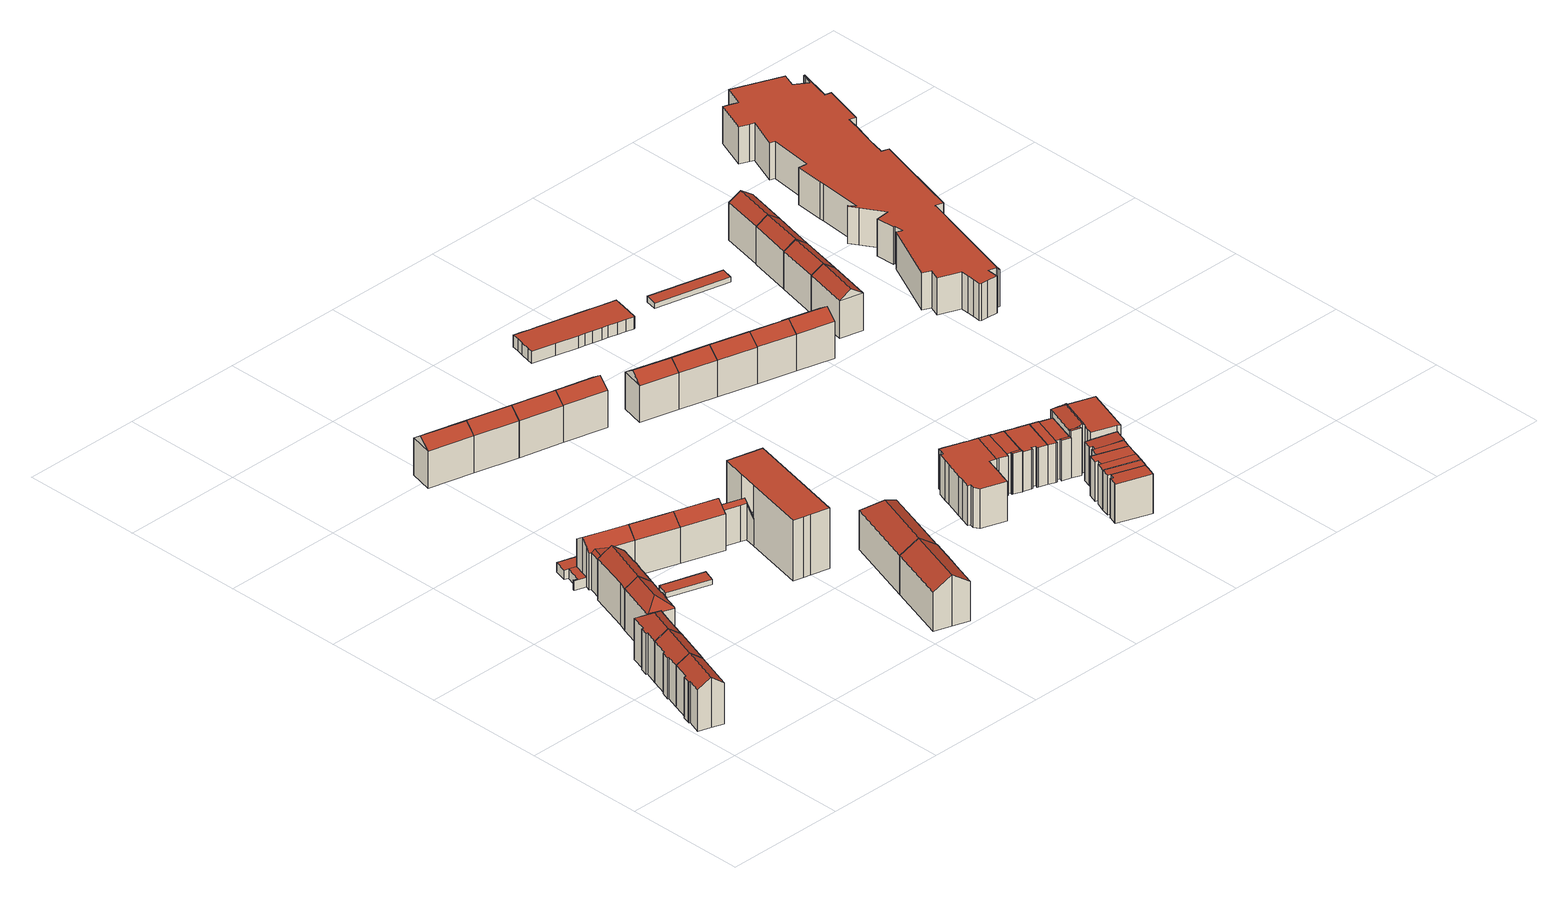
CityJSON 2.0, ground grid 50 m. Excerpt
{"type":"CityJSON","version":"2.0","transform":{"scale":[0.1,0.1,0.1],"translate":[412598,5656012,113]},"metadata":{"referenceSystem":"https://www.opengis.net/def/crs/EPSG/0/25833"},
"CityObjects":{
"building1":{"type":"Building","attributes":{"Dachtyp_tdc":"tdcGableRoof","Gemeindeschluessel":14612000,"Dachneigung":36.46,"QualitaetDacherkennung":78,"Geometrietyp2DReferenz":"3000","measuredHeight":21.35,"function":"31001_9998","roofType":"3100"},"geometry":[{"type":"Solid","lod":"2","boundaries":[[[[0,1,2,3,4,5,6,7,8,9,10]],[[11,12,1,0]],[[12,13,2,1]],[[13,14,3,2]],[[14,15,4,3]],[[15,16,5,4]],[[16,17,6,5]],[[17,18,7,6]],[[18,19,8,7]],[[19,20,9,8]],[[20,21,10,9]],[[21,11,0,10]],[[19,18,17,16,15,14,13,12,11]],[[11,21,20,19]]]],"semantics":{"surfaces":[{"type":"GroundSurface"},{"type":"WallSurface"},{"type":"RoofSurface"}],"values":[[0,1,1,1,1,1,1,1,1,1,1,1,2,2]]}}]},
"building2":{"type":"Building","attributes":{"Dachtyp_tdc":"tdcGableRoof","Gemeindeschluessel":14612000,"Dachneigung":36.88,"QualitaetDacherkennung":88,"Geometrietyp2DReferenz":"3000","measuredHeight":21.34,"function":"31001_9998","roofType":"3100"},"geometry":[{"type":"Solid","lod":"2","boundaries":[[[[22,23,24,25]],[[23,26,27,24]],[[26,28,29,27]],[[28,30,31,29]],[[30,32,33,31]],[[32,34,9,33]],[[34,19,8,9]],[[19,35,7,8]],[[35,36,37,7]],[[36,22,25,37]],[[19,34,32,30]],[[30,28,26,23,22,36,35,19]],[[25,24,27,29,31,33,9,8,7,37]]]],"semantics":{"surfaces":[{"type":"WallSurface"},{"type":"RoofSurface"},{"type":"GroundSurface"}],"values":[[0,0,0,0,0,0,0,0,0,0,1,1,2]]}}]},
"building3":{"type":"Building","attributes":{"Dachtyp_tdc":"tdcHipAndGableRoof","Gemeindeschluessel":14612000,"Dachneigung":36.35,"QualitaetDacherkennung":84,"Geometrietyp2DReferenz":"3000","measuredHeight":21.34,"function":"31001_9998","roofType":"5000"},"geometry":[{"type":"Solid","lod":"2","boundaries":[[[[38,39,40,41]],[[39,42,33,40]],[[42,43,44,33]],[[43,28,29,44]],[[28,45,46,29]],[[45,47,48,46]],[[47,49,50,48]],[[49,51,52,50]],[[51,53,54,52]],[[53,55,56,54]],[[55,57,58,56]],[[57,59,60,58]],[[59,61,62,60]],[[61,38,41,62]],[[57,55,53,63]],[[53,51,49,47,45,28,43,63]],[[43,42,39,38,61,59,57,63]],[[41,40,33,44,29,46,48,50,52,54,56,58,60,62]]]],"semantics":{"surfaces":[{"type":"WallSurface"},{"type":"RoofSurface"},{"type":"GroundSurface"}],"values":[[0,0,0,0,0,0,0,0,0,0,0,0,0,0,1,1,1,2]]}}]},
"building4":{"type":"Building","attributes":{"Dachtyp_tdc":"tdcFreeFormRoof","Gemeindeschluessel":14612000,"Dachneigung":36.56,"QualitaetDacherkennung":87,"Geometrietyp2DReferenz":"3000","measuredHeight":21.37,"function":"31001_9998","roofType":"5000"},"geometry":[{"type":"Solid","lod":"2","boundaries":[[[[55,64,65,56]],[[64,66,67,65]],[[66,68,69,67]],[[68,70,71,69]],[[70,72,73,71]],[[72,74,75,73]],[[74,76,77,75]],[[76,78,60,77]],[[78,79,58,60]],[[79,55,56,58]],[[80,81,79,78,76,82]],[[68,66,83,80,82,74,72,70]],[[80,83,64,55,81]],[[66,64,83]],[[55,79,81]],[[76,74,82]],[[56,65,67,69,71,73,75,77,60,58]]]],"semantics":{"surfaces":[{"type":"WallSurface"},{"type":"RoofSurface"},{"type":"GroundSurface"}],"values":[[0,0,0,0,0,0,0,0,0,0,1,1,1,0,0,0,2]]}}]},
"building5":{"type":"Building","attributes":{"Dachtyp_tdc":"tdcFreeFormRoof","Gemeindeschluessel":14612000,"Dachneigung":36.66,"QualitaetDacherkennung":92,"Geometrietyp2DReferenz":"3000","measuredHeight":21.41,"function":"31001_9998","roofType":"5000"},"geometry":[{"type":"Solid","lod":"2","boundaries":[[[[84,85,86,87]],[[85,88,89,86]],[[88,90,91,89]],[[90,92,93,91]],[[92,94,95,93]],[[94,96,97,95]],[[96,98,99,97]],[[98,100,101,99]],[[100,102,103,101]],[[102,104,105,103]],[[104,106,107,105]],[[106,84,87,107]],[[98,96,94,108,109,84,106,104,102,100]],[[108,92,90,88,85,109]],[[85,84,109]],[[94,92,108]],[[87,86,89,91,93,95,97,99,101,103,105,107]]]],"semantics":{"surfaces":[{"type":"WallSurface"},{"type":"RoofSurface"},{"type":"GroundSurface"}],"values":[[0,0,0,0,0,0,0,0,0,0,0,0,1,1,0,0,2]]}}]},
"building6":{"type":"Building","attributes":{"Gemeindeschluessel":14612000,"Geometrietyp2DReferenz":"3000","function":"31001_9998","roofType":"9999"},"children":["building6-1","building6-2"]},
"building6-1":{"type":"BuildingPart","attributes":{"Dachtyp_tdc":"tdcGableRoof","Dachneigung":10.6,"QualitaetDacherkennung":41,"Geometrietyp2DReferenz":"3000","measuredHeight":16.57,"roofType":"3100"},"parents":["building6"],"geometry":[{"type":"MultiSurface","lod":"2","boundaries":[[[110,111,95,112]],[[111,113,93,95]],[[113,114,115,93]],[[113,111,116]],[[111,110,117,118,116]],[[114,113,116,118,119]],[[112,95,93,115]]],"semantics":{"surfaces":[{"type":"WallSurface"},{"type":"RoofSurface"},{"type":"GroundSurface"}],"values":[0,0,0,0,1,1,2]}}]},
"building6-2":{"type":"BuildingPart","attributes":{"Dachtyp_tdc":"tdcGableRoof","Dachneigung":36.4,"QualitaetDacherkennung":85,"Geometrietyp2DReferenz":"3000","measuredHeight":19.18,"roofType":"3100"},"parents":["building6"],"geometry":[{"type":"MultiSurface","lod":"2","boundaries":[[[120,121,122,115,114]],[[121,123,124,122]],[[123,125,126,124]],[[125,127,128,126]],[[127,129,130,128]],[[129,131,132,130]],[[131,133,134,132]],[[133,135,112,134]],[[135,110,112]],[[131,129,127,125]],[[125,123,121,120,119,117,135,133,131]],[[115,122,124,126,128,130,132,134,112]]],"semantics":{"surfaces":[{"type":"WallSurface"},{"type":"RoofSurface"},{"type":"GroundSurface"}],"values":[0,0,0,0,0,0,0,0,0,1,1,2]}}]},
"building7":{"type":"Building","attributes":{"Dachtyp_tdc":"tdcPolyFlatRoof","Gemeindeschluessel":14612000,"Dachneigung":2.59,"QualitaetDacherkennung":53,"Geometrietyp2DReferenz":"3000","measuredHeight":2.29,"function":"31001_2463","roofType":"2100"},"geometry":[{"type":"Solid","lod":"2","boundaries":[[[[136,137,138,139]],[[137,140,141,138]],[[140,142,143,141]],[[142,136,139,143]],[[142,140,137,136]],[[139,138,141,143]]]],"semantics":{"surfaces":[{"type":"WallSurface"},{"type":"RoofSurface"},{"type":"GroundSurface"}],"values":[[0,0,0,0,1,2]]}}]},
"building8":{"type":"Building","attributes":{"Dachtyp_tdc":"tdcGableRoof","Gemeindeschluessel":14612000,"Dachneigung":36.42,"QualitaetDacherkennung":89,"Geometrietyp2DReferenz":"3000","measuredHeight":19,"function":"31001_9998","roofType":"3100"},"geometry":[{"type":"Solid","lod":"2","boundaries":[[[[129,144,145,146]],[[144,147,148,145]],[[147,133,149,148]],[[133,129,146,149]],[[147,144,150]],[[129,133,151]],[[144,129,151,150]],[[133,147,150,151]],[[146,145,148,149]]]],"semantics":{"surfaces":[{"type":"WallSurface"},{"type":"RoofSurface"},{"type":"GroundSurface"}],"values":[[0,0,0,0,0,0,1,1,2]]}}]},
"building9":{"type":"Building","attributes":{"Gemeindeschluessel":14612000,"Geometrietyp2DReferenz":"3000","function":"31001_9998","roofType":"9999"},"children":["building9-1","building9-2"]},
"building9-1":{"type":"BuildingPart","attributes":{"Dachtyp_tdc":"tdcPolyFlatRoof","Dachneigung":0,"QualitaetDacherkennung":66,"Geometrietyp2DReferenz":"3000","measuredHeight":4.05,"roofType":"1000"},"parents":["building9"],"geometry":[{"type":"MultiSurface","lod":"2","boundaries":[[[152,153,154,155]],[[153,156,157,154]],[[156,158,159,157]],[[158,160,161,159]],[[162,163,164,165]],[[162,152,155,163]],[[162,165,160,158,156,153,152]],[[155,154,157,159,161,164,163]]],"semantics":{"surfaces":[{"type":"WallSurface"},{"type":"RoofSurface"},{"type":"GroundSurface"}],"values":[0,0,0,0,0,0,1,2]}}]},
"building9-2":{"type":"BuildingPart","attributes":{"Dachtyp_tdc":"tdcPolyFlatRoof","Dachneigung":0,"QualitaetDacherkennung":74,"Geometrietyp2DReferenz":"3000","measuredHeight":4.04,"roofType":"1000"},"parents":["building9"],"geometry":[{"type":"MultiSurface","lod":"2","boundaries":[[[160,166,167,161]],[[166,168,169,167]],[[168,170,171,169]],[[170,172,173,171]],[[172,174,175,173]],[[174,176,177,175]],[[176,178,179,177]],[[178,180,181,179]],[[180,182,183,181]],[[182,184,185,183]],[[184,186,187,185]],[[186,188,189,187]],[[188,165,164,189]],[[165,188,186,184,182,180,178,176,174,172,170,168,166,160]],[[161,167,169,171,173,175,177,179,181,183,185,187,189,164]]],"semantics":{"surfaces":[{"type":"WallSurface"},{"type":"RoofSurface"},{"type":"GroundSurface"}],"values":[0,0,0,0,0,0,0,0,0,0,0,0,0,1,2]}}]},
"building10":{"type":"Building","attributes":{"Dachtyp_tdc":"tdcFreeFormRoof","Gemeindeschluessel":14612000,"Dachneigung":36.28,"QualitaetDacherkennung":89,"Geometrietyp2DReferenz":"3000","measuredHeight":18.98,"function":"31001_9998","roofType":"5000"},"geometry":[{"type":"Solid","lod":"2","boundaries":[[[[147,144,145,148]],[[144,190,191,145]],[[190,192,193,191]],[[192,194,195,193]],[[194,196,197,195]],[[196,147,148,197]],[[192,190,144,198,199]],[[196,194,199,198,147]],[[144,147,198]],[[194,192,199]],[[148,145,191,193,195,197]]]],"semantics":{"surfaces":[{"type":"WallSurface"},{"type":"RoofSurface"},{"type":"GroundSurface"}],"values":[[0,0,0,0,0,0,1,1,0,0,2]]}}]},
"building11":{"type":"Building","attributes":{"Dachtyp_tdc":"tdcGableRoof","Gemeindeschluessel":14612000,"Dachneigung":35.55,"QualitaetDacherkennung":73,"Geometrietyp2DReferenz":"3000","measuredHeight":19.22,"function":"31001_9998","roofType":"3100"},"geometry":[{"type":"Solid","lod":"2","boundaries":[[[[200,201,202,203]],[[201,204,205,202]],[[204,206,207,205]],[[206,200,203,207]],[[204,201,208]],[[200,206,209]],[[206,204,208,209]],[[203,202,205,207]],[[201,200,209,208]]]],"semantics":{"surfaces":[{"type":"WallSurface"},{"type":"RoofSurface"},{"type":"GroundSurface"}],"values":[[0,0,0,0,0,0,1,2,1]]}}]},
"building12":{"type":"Building","attributes":{"Dachtyp_tdc":"tdcGableRoof","Gemeindeschluessel":14612000,"Dachneigung":35.15,"QualitaetDacherkennung":88,"Geometrietyp2DReferenz":"3000","measuredHeight":21.76,"function":"31001_9998","roofType":"3100"},"geometry":[{"type":"Solid","lod":"2","boundaries":[[[[210,211,212,213]],[[211,214,215,212]],[[214,216,217,215]],[[216,218,219,217]],[[218,220,221,219]],[[220,222,223,221]],[[222,224,225,223]],[[224,210,213,225]],[[220,218,216,214]],[[214,211,210,224,222,220]],[[213,212,215,217,219,221,223,225]]]],"semantics":{"surfaces":[{"type":"WallSurface"},{"type":"RoofSurface"},{"type":"GroundSurface"}],"values":[[0,0,0,0,0,0,0,0,1,1,2]]}}]},
"building13":{"type":"Building","attributes":{"Gemeindeschluessel":14612000,"Geometrietyp2DReferenz":"3000","function":"31001_9998","roofType":"9999"},"children":["building13-1","building13-2"]},
"building13-1":{"type":"BuildingPart","attributes":{"Dachtyp_tdc":"tdcGableRoof","Dachneigung":39.63,"QualitaetDacherkennung":68,"Geometrietyp2DReferenz":"3000","measuredHeight":16.74,"roofType":"3100"},"parents":["building13"],"geometry":[{"type":"MultiSurface","lod":"2","boundaries":[[[226,227,228,229]],[[227,230,231,228]],[[230,232,195,231]],[[232,233,234,195]],[[233,235,193,234]],[[235,236,237,193]],[[233,232,230,227,226,238,239]],[[239,240,236,235,233]],[[241,242,243,229,228,231,195,234,193,237]]],"semantics":{"surfaces":[{"type":"WallSurface"},{"type":"RoofSurface"},{"type":"GroundSurface"}],"values":[0,0,0,0,0,0,1,1,2]}}]},
"building13-2":{"type":"BuildingPart","attributes":{"Dachtyp_tdc":"tdcPolyFlatRoof","Dachneigung":0,"QualitaetDacherkennung":75,"Geometrietyp2DReferenz":"3000","measuredHeight":25.63,"roofType":"1000"},"parents":["building13"],"geometry":[{"type":"MultiSurface","lod":"2","boundaries":[[[244,245,246,237,236]],[[245,247,248,246]],[[247,249,250,248]],[[249,251,252,250]],[[251,253,254,252]],[[253,255,256,254]],[[255,257,226,229,256]],[[257,255,253,251,249,247,245,244,258,259]],[[243,242,241,237,246,248,250,252,254,256,229]]],"semantics":{"surfaces":[{"type":"WallSurface"},{"type":"RoofSurface"},{"type":"GroundSurface"}],"values":[0,0,0,0,0,0,0,1,2]}}]},
"building14":{"type":"Building","attributes":{"Dachtyp_tdc":"tdcGableRoof","Gemeindeschluessel":14612000,"Dachneigung":35.61,"QualitaetDacherkennung":73,"Geometrietyp2DReferenz":"3000","measuredHeight":19.25,"function":"31001_9998","roofType":"3100"},"geometry":[{"type":"Solid","lod":"2","boundaries":[[[[201,260,261,202]],[[260,262,263,261]],[[262,264,205,263]],[[264,201,202,205]],[[262,260,265]],[[201,264,266]],[[260,201,266,265]],[[264,262,265,266]],[[202,261,263,205]]]],"semantics":{"surfaces":[{"type":"WallSurface"},{"type":"RoofSurface"},{"type":"GroundSurface"}],"values":[[0,0,0,0,0,0,1,1,2]]}}]},
"building15":{"type":"Building","attributes":{"Dachtyp_tdc":"tdcFreeFormRoof","Gemeindeschluessel":14612000,"Dachneigung":35.2,"QualitaetDacherkennung":91,"Geometrietyp2DReferenz":"3000","measuredHeight":21.74,"function":"31001_9998","roofType":"5000"},"geometry":[{"type":"Solid","lod":"2","boundaries":[[[[218,267,268,219]],[[267,269,270,268]],[[269,271,272,270]],[[271,273,274,272]],[[273,275,223,274]],[[275,218,219,223]],[[269,267,276]],[[277,276,267,218]],[[271,269,276,277,275,273]],[[218,275,277]],[[219,268,270,272,274,223]]]],"semantics":{"surfaces":[{"type":"WallSurface"},{"type":"RoofSurface"},{"type":"GroundSurface"}],"values":[[0,0,0,0,0,0,1,1,1,0,2]]}}]},
"building16":{"type":"Building","attributes":{"Dachtyp_tdc":"tdcGableRoof","Gemeindeschluessel":14612000,"Dachneigung":35.67,"QualitaetDacherkennung":72,"Geometrietyp2DReferenz":"3000","measuredHeight":19.21,"function":"31001_9998","roofType":"3100"},"geometry":[{"type":"Solid","lod":"2","boundaries":[[[[278,262,263,279]],[[262,260,261,263]],[[260,280,281,261]],[[280,278,279,281]],[[260,262,282]],[[278,280,283]],[[262,278,283,282]],[[280,260,282,283]],[[279,263,261,281]]]],"semantics":{"surfaces":[{"type":"WallSurface"},{"type":"RoofSurface"},{"type":"GroundSurface"}],"values":[[0,0,0,0,0,0,1,1,2]]}}]},
"building17":{"type":"Building","attributes":{"Dachtyp_tdc":"tdcGableRoof","Gemeindeschluessel":14612000,"Dachneigung":35.24,"QualitaetDacherkennung":71,"Geometrietyp2DReferenz":"3000","measuredHeight":19.24,"function":"31001_9998","roofType":"3100"},"geometry":[{"type":"Solid","lod":"2","boundaries":[[[[284,285,286,287]],[[280,288,283]],[[285,284,289]],[[288,285,289,283]],[[284,280,283,289]],[[286,279,281,287]],[[285,288,279,286]],[[288,280,281,279]],[[280,284,287,281]]]],"semantics":{"surfaces":[{"type":"WallSurface"},{"type":"RoofSurface"},{"type":"GroundSurface"}],"values":[[0,0,0,1,1,2,0,0,0]]}}]},
"building18":{"type":"Building","attributes":{"Dachtyp_tdc":"tdcGableRoof","Gemeindeschluessel":14612000,"Dachneigung":35.41,"QualitaetDacherkennung":71,"Geometrietyp2DReferenz":"3000","measuredHeight":19.15,"function":"31001_9998","roofType":"3100"},"geometry":[{"type":"Solid","lod":"2","boundaries":[[[[290,291,292,293]],[[291,294,295,292]],[[294,296,297,295]],[[296,290,293,297]],[[294,291,298]],[[290,296,299]],[[291,290,299,298]],[[296,294,298,299]],[[293,292,295,297]]]],"semantics":{"surfaces":[{"type":"WallSurface"},{"type":"RoofSurface"},{"type":"GroundSurface"}],"values":[[0,0,0,0,0,0,1,1,2]]}}]},
"building19":{"type":"Building","attributes":{"Dachtyp_tdc":"tdcPolyFlatRoof","Gemeindeschluessel":14612000,"Dachneigung":0,"QualitaetDacherkennung":51,"Geometrietyp2DReferenz":"3000","measuredHeight":16.75,"function":"31001_9998","roofType":"1000"},"geometry":[{"type":"Solid","lod":"2","boundaries":[[[[300,301,302,303]],[[301,304,305,302]],[[304,306,307,305]],[[306,308,309,307]],[[308,310,311,309]],[[310,312,313,311]],[[312,314,315,313]],[[314,316,317,315]],[[316,318,319,317]],[[318,320,321,319]],[[320,322,323,321]],[[322,324,325,323]],[[324,326,327,325]],[[326,328,329,327]],[[328,330,331,329]],[[330,332,333,331]],[[332,334,335,333]],[[334,336,337,335]],[[336,338,339,337]],[[338,340,341,339]],[[340,342,343,341]],[[342,344,345,343]],[[344,346,347,345]],[[346,348,349,347]],[[348,350,351,349]],[[350,352,353,351]],[[352,354,355,353]],[[354,356,357,355]],[[356,300,303,357]],[[356,354,352,350,348,346,344,342,340,338,336,334,332,330,328,326,324,322,320,318,316,314,312,310,308,306,304,301,300]],[[303,302,305,307,309,311,313,315,317,319,321,323,325,327,329,331,333,335,337,339,341,343,345,347,349,351,353,355,357]]]],"semantics":{"surfaces":[{"type":"WallSurface"},{"type":"RoofSurface"},{"type":"GroundSurface"}],"values":[[0,0,0,0,0,0,0,0,0,0,0,0,0,0,0,0,0,0,0,0,0,0,0,0,0,0,0,0,0,1,2]]}}]},
"building20":{"type":"Building","attributes":{"Dachtyp_tdc":"tdcGableRoof","Gemeindeschluessel":14612000,"Dachneigung":35.1,"QualitaetDacherkennung":71,"Geometrietyp2DReferenz":"3000","measuredHeight":19.12,"function":"31001_9998","roofType":"3100"},"geometry":[{"type":"Solid","lod":"2","boundaries":[[[[358,291,298,359]],[[360,295,292,361]],[[362,294,295,360]],[[294,291,292,295]],[[291,358,361,292]],[[358,362,360,361]],[[291,294,298]],[[362,358,359]],[[294,362,359,298]]]],"semantics":{"surfaces":[{"type":"RoofSurface"},{"type":"GroundSurface"},{"type":"WallSurface"}],"values":[[0,1,2,2,2,2,2,2,0]]}}]},
"building21":{"type":"Building","attributes":{"Gemeindeschluessel":14612000,"Geometrietyp2DReferenz":"3000","function":"31001_9998","roofType":"9999"},"children":["building21-1","building21-2","building21-3"]},
"building21-1":{"type":"BuildingPart","attributes":{"Dachtyp_tdc":"tdcPolyFlatRoof","Dachneigung":0,"QualitaetDacherkennung":45,"Geometrietyp2DReferenz":"3000","measuredHeight":16.87,"roofType":"1000"},"parents":["building21"],"geometry":[{"type":"MultiSurface","lod":"2","boundaries":[[[363,364,365,366,355]],[[367,368,369]],[[367,370,371,368]],[[370,372,373,371]],[[372,374,357,373]],[[374,363,355,357]],[[374,372,370,367,364,363]],[[355,366,368,371,373,357]]],"semantics":{"surfaces":[{"type":"WallSurface"},{"type":"RoofSurface"},{"type":"GroundSurface"}],"values":[0,0,0,0,0,0,1,2]}}]},
"building21-2":{"type":"BuildingPart","attributes":{"Dachtyp_tdc":"tdcPolyFlatRoof","Dachneigung":0,"QualitaetDacherkennung":57,"Geometrietyp2DReferenz":"3000","measuredHeight":16.75,"roofType":"1000"},"parents":["building21"],"geometry":[{"type":"MultiSurface","lod":"2","boundaries":[[[365,375,376,366]],[[375,377,378,376]],[[377,379,380,378]],[[379,381,382,380]],[[381,383,384,382]],[[383,385,386,384]],[[385,387,388,386]],[[387,389,390,388]],[[391,369,368,392]],[[369,391,389,387,385,383,381,379,377,375,365]],[[366,376,378,380,382,384,386,388,390,392,368]]],"semantics":{"surfaces":[{"type":"WallSurface"},{"type":"RoofSurface"},{"type":"GroundSurface"}],"values":[0,0,0,0,0,0,0,0,0,1,2]}}]},
"building21-3":{"type":"BuildingPart","attributes":{"Dachtyp_tdc":"tdcPolyFlatRoof","Dachneigung":7.63,"QualitaetDacherkennung":52,"Geometrietyp2DReferenz":"3000","measuredHeight":17.2,"roofType":"2100"},"parents":["building21"],"geometry":[{"type":"MultiSurface","lod":"2","boundaries":[[[393,394,395,390,389]],[[394,396,397,395]],[[396,398,399,397]],[[398,400,391,392,399]],[[398,396,394,393,400]],[[392,390,395,397,399]]],"semantics":{"surfaces":[{"type":"WallSurface"},{"type":"RoofSurface"},{"type":"GroundSurface"}],"values":[0,0,0,0,1,2]}}]},
"building22":{"type":"Building","attributes":{"Gemeindeschluessel":14612000,"Geometrietyp2DReferenz":"3000","function":"31001_9998","roofType":"9999"},"children":["building22-1","building22-2"]},
"building22-1":{"type":"BuildingPart","attributes":{"Dachtyp_tdc":"tdcPolyFlatRoof","Dachneigung":0,"QualitaetDacherkennung":42,"Geometrietyp2DReferenz":"3000","measuredHeight":16.81,"roofType":"1000"},"parents":["building22"],"geometry":[{"type":"MultiSurface","lod":"2","boundaries":[[[401,402,403,404,405]],[[406,407,408]],[[406,409,410,407]],[[409,411,412,410]],[[411,413,414,412]],[[413,401,405,414]],[[413,411,409,406,402,401]],[[405,404,407,410,412,414]]],"semantics":{"surfaces":[{"type":"WallSurface"},{"type":"RoofSurface"},{"type":"GroundSurface"}],"values":[0,0,0,0,0,0,1,2]}}]},
"building22-2":{"type":"BuildingPart","attributes":{"Dachtyp_tdc":"tdcPolyFlatRoof","Dachneigung":0,"QualitaetDacherkennung":35,"Geometrietyp2DReferenz":"3000","measuredHeight":16.73,"roofType":"1000"},"parents":["building22"],"geometry":[{"type":"MultiSurface","lod":"2","boundaries":[[[403,415,416,404]],[[415,417,418,416]],[[417,419,420,418]],[[419,421,422,420]],[[421,423,424,422]],[[423,425,426,424]],[[425,427,428,426]],[[427,408,407,428]],[[408,427,425,423,421,419,417,415,403]],[[404,416,418,420,422,424,426,428,407]]],"semantics":{"surfaces":[{"type":"WallSurface"},{"type":"RoofSurface"},{"type":"GroundSurface"}],"values":[0,0,0,0,0,0,0,0,1,2]}}]},
"building23":{"type":"Building","attributes":{"Dachtyp_tdc":"tdcPolyFlatRoof","Gemeindeschluessel":14612000,"Dachneigung":0,"QualitaetDacherkennung":54,"Geometrietyp2DReferenz":"3000","measuredHeight":16.7,"function":"31001_9998","roofType":"1000"},"geometry":[{"type":"Solid","lod":"2","boundaries":[[[[429,430,431,432]],[[430,433,434,431]],[[433,435,436,434]],[[435,437,438,436]],[[437,439,440,438]],[[439,387,441,440]],[[387,442,443,441]],[[442,444,445,443]],[[444,446,447,445]],[[446,448,449,447]],[[448,450,451,449]],[[450,429,432,451]],[[450,448,446,444,442,387,439,437,435,433,430,429]],[[432,431,434,436,438,440,441,443,445,447,449,451]]]],"semantics":{"surfaces":[{"type":"WallSurface"},{"type":"RoofSurface"},{"type":"GroundSurface"}],"values":[[0,0,0,0,0,0,0,0,0,0,0,0,1,2]]}}]},
"building24":{"type":"Building","attributes":{"Dachtyp_tdc":"tdcGableRoof","Gemeindeschluessel":14612000,"Dachneigung":35.48,"QualitaetDacherkennung":71,"Geometrietyp2DReferenz":"3000","measuredHeight":19.16,"function":"31001_9998","roofType":"3100"},"geometry":[{"type":"Solid","lod":"2","boundaries":[[[[358,452,453,361]],[[452,454,455,453]],[[454,362,360,455]],[[362,358,361,360]],[[454,452,456]],[[358,362,359]],[[452,358,359,456]],[[362,454,456,359]],[[361,453,455,360]]]],"semantics":{"surfaces":[{"type":"WallSurface"},{"type":"RoofSurface"},{"type":"GroundSurface"}],"values":[[0,0,0,0,0,0,1,1,2]]}}]},
"building25":{"type":"Building","attributes":{"Dachtyp_tdc":"tdcPolyFlatRoof","Gemeindeschluessel":14612000,"Dachneigung":0,"QualitaetDacherkennung":74,"Geometrietyp2DReferenz":"3000","measuredHeight":5.11,"function":"31001_9998","roofType":"1000"},"geometry":[{"type":"Solid","lod":"2","boundaries":[[[[457,458,459,460]],[[458,461,462,459]],[[461,463,464,462]],[[463,465,466,464]],[[465,467,468,466]],[[467,469,470,468]],[[469,471,472,470]],[[471,473,474,472]],[[473,475,476,474]],[[475,477,478,476]],[[477,479,480,478]],[[479,481,482,480]],[[481,483,484,482]],[[483,485,486,484]],[[485,487,488,486]],[[487,489,490,488]],[[489,491,492,490]],[[491,493,494,492]],[[493,495,496,494]],[[495,497,498,496]],[[497,499,500,498]],[[499,501,502,500]],[[501,503,504,502]],[[501,499,497,495,493,491,489,487,485,483,481,479,477,475,473,471,469,467,465,463,461,458,457,505,506,503]],[[504,507,508,460,459,462,464,466,468,470,472,474,476,478,480,482,484,486,488,490,492,494,496,498,500,502]],[[503,506,507,504]],[[506,505,508,507]],[[505,457,460,508]]]],"semantics":{"surfaces":[{"type":"WallSurface"},{"type":"RoofSurface"},{"type":"GroundSurface"}],"values":[[0,0,0,0,0,0,0,0,0,0,0,0,0,0,0,0,0,0,0,0,0,0,0,1,2,0,0,0]]}}]},
"building26":{"type":"Building","attributes":{"Gemeindeschluessel":14612000,"Geometrietyp2DReferenz":"3000","function":"31001_9998","roofType":"9999"},"children":["building26-1","building26-2"]},
"building26-1":{"type":"BuildingPart","attributes":{"Dachtyp_tdc":"tdcPolyFlatRoof","Dachneigung":0,"QualitaetDacherkennung":42,"Geometrietyp2DReferenz":"3000","measuredHeight":16.8,"roofType":"1000"},"parents":["building26"],"geometry":[{"type":"MultiSurface","lod":"2","boundaries":[[[401,413,414,405]],[[413,509,510,414]],[[509,511,512,510]],[[401,405,513,514]],[[514,511,509,413,401]],[[405,414,510,512,513]]],"semantics":{"surfaces":[{"type":"WallSurface"},{"type":"RoofSurface"},{"type":"GroundSurface"}],"values":[0,0,0,0,1,2]}}]},
"building26-2":{"type":"BuildingPart","attributes":{"Dachtyp_tdc":"tdcPolyFlatRoof","Dachneigung":0,"QualitaetDacherkennung":46,"Geometrietyp2DReferenz":"3000","measuredHeight":16.75,"roofType":"1000"},"parents":["building26"],"geometry":[{"type":"MultiSurface","lod":"2","boundaries":[[[511,515,516,512]],[[515,517,518,516]],[[517,519,520,518]],[[519,521,522,520]],[[521,523,524,522]],[[523,525,526,524]],[[525,514,513,526]],[[514,525,523,521,519,517,515,511]],[[512,516,518,520,522,524,526,513]]],"semantics":{"surfaces":[{"type":"WallSurface"},{"type":"RoofSurface"},{"type":"GroundSurface"}],"values":[0,0,0,0,0,0,0,1,2]}}]},
"building27":{"type":"Building","attributes":{"Gemeindeschluessel":14612000,"Geometrietyp2DReferenz":"3000","function":"31001_9998","roofType":"9999"},"children":["building27-1","building27-2","building27-3"]},
"building27-1":{"type":"BuildingPart","attributes":{"Dachtyp_tdc":"tdcPolyFlatRoof","Dachneigung":0,"QualitaetDacherkennung":55,"Geometrietyp2DReferenz":"3000","measuredHeight":16.72,"roofType":"1000"},"parents":["building27"],"geometry":[{"type":"MultiSurface","lod":"2","boundaries":[[[446,527,528,529,447]],[[530,531,532]],[[530,533,534,531]],[[533,535,536,534]],[[535,448,449,536]],[[448,446,447,449]],[[448,535,533,530,527,446]],[[447,529,531,534,536,449]]],"semantics":{"surfaces":[{"type":"WallSurface"},{"type":"RoofSurface"},{"type":"GroundSurface"}],"values":[0,0,0,0,0,0,1,2]}}]},
"building27-2":{"type":"BuildingPart","attributes":{"Dachtyp_tdc":"tdcPolyFlatRoof","Dachneigung":7.93,"QualitaetDacherkennung":56,"Geometrietyp2DReferenz":"3000","measuredHeight":17.12,"roofType":"2100"},"parents":["building27"],"geometry":[{"type":"MultiSurface","lod":"2","boundaries":[[[537,538,539,540,541]],[[538,542,543,539]],[[542,544,545,546,543]],[[544,542,538,537]],[[540,539,543,546]]],"semantics":{"surfaces":[{"type":"WallSurface"},{"type":"RoofSurface"},{"type":"GroundSurface"}],"values":[0,0,0,1,2]}}]},
"building27-3":{"type":"BuildingPart","attributes":{"Dachtyp_tdc":"tdcPolyFlatRoof","Dachneigung":0,"QualitaetDacherkennung":50,"Geometrietyp2DReferenz":"3000","measuredHeight":16.65,"roofType":"1000"},"parents":["building27"],"geometry":[{"type":"MultiSurface","lod":"2","boundaries":[[[528,547,548,529]],[[547,549,550,548]],[[549,541,540,550]],[[545,532,531,546]],[[532,545,541,549,547,528]],[[529,548,550,540,546,531]]],"semantics":{"surfaces":[{"type":"WallSurface"},{"type":"RoofSurface"},{"type":"GroundSurface"}],"values":[0,0,0,0,1,2]}}]},
"building28":{"type":"Building","attributes":{"Gemeindeschluessel":14612000,"Geometrietyp2DReferenz":"3000","function":"31001_9998","roofType":"9999"},"children":["building28-1","building28-2"]},
"building28-1":{"type":"BuildingPart","attributes":{"Dachtyp_tdc":"tdcPolyFlatRoof","Dachneigung":0,"QualitaetDacherkennung":40,"Geometrietyp2DReferenz":"3000","measuredHeight":16.68,"roofType":"1000"},"parents":["building28"],"geometry":[{"type":"MultiSurface","lod":"2","boundaries":[[[551,552,553,554]],[[552,555,556,553]],[[555,557,556]],[[558,559,560,561]],[[559,562,563,560]],[[562,551,554,563]],[[562,559,558,564,555,552,551]],[[554,553,556,561,560,563]]],"semantics":{"surfaces":[{"type":"WallSurface"},{"type":"RoofSurface"},{"type":"GroundSurface"}],"values":[0,0,0,0,0,0,1,2]}}]},
"building28-2":{"type":"BuildingPart","attributes":{"Dachtyp_tdc":"tdcPolyFlatRoof","Dachneigung":3.03,"QualitaetDacherkennung":60,"Geometrietyp2DReferenz":"3000","measuredHeight":17.04,"roofType":"2100"},"parents":["building28"],"geometry":[{"type":"MultiSurface","lod":"2","boundaries":[[[557,565,566,556]],[[565,567,568,566]],[[567,569,570,568]],[[569,571,572,570]],[[571,573,574,572]],[[573,575,576,574]],[[575,577,578,576]],[[577,579,580,578]],[[579,581,558,561,580]],[[581,579,577,575,573,571,569,567,565,557,564]],[[556,566,568,570,572,574,576,578,580,561]]],"semantics":{"surfaces":[{"type":"WallSurface"},{"type":"RoofSurface"},{"type":"GroundSurface"}],"values":[0,0,0,0,0,0,0,0,0,1,2]}}]},
"building29":{"type":"Building","attributes":{"Dachtyp_tdc":"tdcGableRoof","Gemeindeschluessel":14612000,"Dachneigung":34.95,"QualitaetDacherkennung":68,"Geometrietyp2DReferenz":"3000","measuredHeight":19.2,"function":"31001_9998","roofType":"3100"},"geometry":[{"type":"Solid","lod":"2","boundaries":[[[[582,583,584,585]],[[583,586,587,584]],[[586,588,589,587]],[[588,582,585,589]],[[586,583,456]],[[582,588,590]],[[583,582,590,456]],[[588,586,456,590]],[[585,584,587,589]]]],"semantics":{"surfaces":[{"type":"WallSurface"},{"type":"RoofSurface"},{"type":"GroundSurface"}],"values":[[0,0,0,0,0,0,1,1,2]]}}]},
"building30":{"type":"Building","attributes":{"Gemeindeschluessel":14612000,"Geometrietyp2DReferenz":"3000","function":"31001_9998","roofType":"9999"},"children":["building30-1","building30-2","building30-3"]},
"building30-1":{"type":"BuildingPart","attributes":{"Dachtyp_tdc":"tdcPolyFlatRoof","Dachneigung":0,"QualitaetDacherkennung":32,"Geometrietyp2DReferenz":"3000","measuredHeight":19.45,"roofType":"1000"},"parents":["building30"],"geometry":[{"type":"MultiSurface","lod":"2","boundaries":[[[591,592,593,594]],[[592,595,596,593]],[[595,597,576,596]],[[597,598,574,576]],[[598,599,600,574]],[[599,601,602,600]],[[601,599,598,597,595,592,591]],[[594,593,596,576,574,600,602]]],"semantics":{"surfaces":[{"type":"WallSurface"},{"type":"RoofSurface"},{"type":"GroundSurface"}],"values":[0,0,0,0,0,0,1,2]}}]},
"building30-2":{"type":"BuildingPart","attributes":{"Dachtyp_tdc":"tdcPolyFlatRoof","Dachneigung":11.52,"QualitaetDacherkennung":75,"Geometrietyp2DReferenz":"3000","measuredHeight":19.97,"roofType":"2100"},"parents":["building30"],"geometry":[{"type":"MultiSurface","lod":"2","boundaries":[[[603,604,605,606,539]],[[607,608,609,610]],[[608,603,539,609]],[[608,607,611,604,603]],[[539,606,610,609]]],"semantics":{"surfaces":[{"type":"WallSurface"},{"type":"RoofSurface"},{"type":"GroundSurface"}],"values":[0,0,0,1,2]}}]},
"building30-3":{"type":"BuildingPart","attributes":{"Dachtyp_tdc":"tdcHipAndGableRoof","Dachneigung":16.62,"QualitaetDacherkennung":17,"Geometrietyp2DReferenz":"3000","measuredHeight":20.69,"roofType":"5000"},"parents":["building30"],"geometry":[{"type":"MultiSurface","lod":"2","boundaries":[[[605,612,550,606]],[[612,613,614,550]],[[613,615,616,614]],[[615,617,618,616]],[[617,619,620,618]],[[619,621,591,594,620]],[[622,623,624,602,601]],[[623,625,607,610,624]],[[621,619,617,615,613,626]],[[613,612,605,611,625,623,626]],[[623,622,621,626]],[[610,606,550,614,616,618,620,594,602,624]]],"semantics":{"surfaces":[{"type":"WallSurface"},{"type":"RoofSurface"},{"type":"GroundSurface"}],"values":[0,0,0,0,0,0,0,0,1,1,1,2]}}]},
"building31":{"type":"Building","attributes":{"Dachtyp_tdc":"tdcGableRoof","Gemeindeschluessel":14612000,"Dachneigung":35.46,"QualitaetDacherkennung":63,"Geometrietyp2DReferenz":"3000","measuredHeight":19.24,"function":"31001_9998","roofType":"3100"},"geometry":[{"type":"Solid","lod":"2","boundaries":[[[[627,582,585,628]],[[582,629,589,585]],[[629,630,631,589]],[[630,627,628,631]],[[629,582,590]],[[627,630,632]],[[582,627,632,590]],[[630,629,590,632]],[[628,585,589,631]]]],"semantics":{"surfaces":[{"type":"WallSurface"},{"type":"RoofSurface"},{"type":"GroundSurface"}],"values":[[0,0,0,0,0,0,1,1,2]]}}]},
"building32":{"type":"Building","attributes":{"Dachtyp_tdc":"tdcPolyFlatRoof","Gemeindeschluessel":14612000,"Dachneigung":2.58,"QualitaetDacherkennung":67,"Geometrietyp2DReferenz":"3000","measuredHeight":2.42,"function":"31001_2463","roofType":"2100"},"geometry":[{"type":"Solid","lod":"2","boundaries":[[[[633,634,635,636]],[[634,637,638,635]],[[637,639,640,638]],[[639,633,636,640]],[[639,637,634,633]],[[636,635,638,640]]]],"semantics":{"surfaces":[{"type":"WallSurface"},{"type":"RoofSurface"},{"type":"GroundSurface"}],"values":[[0,0,0,0,1,2]]}}]},
"building33":{"type":"Building","attributes":{"Dachtyp_tdc":"tdcGableRoof","Gemeindeschluessel":14612000,"Dachneigung":35.04,"QualitaetDacherkennung":88,"Geometrietyp2DReferenz":"3000","measuredHeight":19.32,"function":"31001_9998","roofType":"3100"},"geometry":[{"type":"Solid","lod":"2","boundaries":[[[[641,642,643,644]],[[642,645,646,643]],[[645,647,648,646]],[[647,641,644,648]],[[645,642,649]],[[641,647,650]],[[642,641,650,649]],[[647,645,649,650]],[[644,643,646,648]]]],"semantics":{"surfaces":[{"type":"WallSurface"},{"type":"RoofSurface"},{"type":"GroundSurface"}],"values":[[0,0,0,0,0,0,1,1,2]]}}]},
"building34":{"type":"Building","attributes":{"Dachtyp_tdc":"tdcGableRoof","Gemeindeschluessel":14612000,"Dachneigung":34.62,"QualitaetDacherkennung":91,"Geometrietyp2DReferenz":"3000","measuredHeight":19.31,"function":"31001_9998","roofType":"3100"},"geometry":[{"type":"Solid","lod":"2","boundaries":[[[[642,651,652,643]],[[651,653,654,652]],[[653,645,646,654]],[[645,642,643,646]],[[653,651,655]],[[642,645,656]],[[651,642,656,655]],[[645,653,655,656]],[[643,652,654,646]]]],"semantics":{"surfaces":[{"type":"WallSurface"},{"type":"RoofSurface"},{"type":"GroundSurface"}],"values":[[0,0,0,0,0,0,1,1,2]]}}]},
"building35":{"type":"Building","attributes":{"Dachtyp_tdc":"tdcGableRoof","Gemeindeschluessel":14612000,"Dachneigung":34.98,"QualitaetDacherkennung":90,"Geometrietyp2DReferenz":"3000","measuredHeight":19.32,"function":"31001_9998","roofType":"3100"},"geometry":[{"type":"Solid","lod":"2","boundaries":[[[[651,657,658,652]],[[657,659,660,658]],[[659,653,654,660]],[[653,651,652,654]],[[659,657,661]],[[651,653,662]],[[657,651,662,661]],[[653,659,661,662]],[[652,658,660,654]]]],"semantics":{"surfaces":[{"type":"WallSurface"},{"type":"RoofSurface"},{"type":"GroundSurface"}],"values":[[0,0,0,0,0,0,1,1,2]]}}]},
"building36":{"type":"Building","attributes":{"Dachtyp_tdc":"tdcGableRoof","Gemeindeschluessel":14612000,"Dachneigung":34.79,"QualitaetDacherkennung":91,"Geometrietyp2DReferenz":"3000","measuredHeight":19.27,"function":"31001_9998","roofType":"3100"},"geometry":[{"type":"Solid","lod":"2","boundaries":[[[[657,663,664,665]],[[663,666,667,664]],[[666,659,668,667]],[[659,657,665,668]],[[666,663,669]],[[657,659,670]],[[663,657,670,669]],[[659,666,669,670]],[[665,664,667,668]]]],"semantics":{"surfaces":[{"type":"WallSurface"},{"type":"RoofSurface"},{"type":"GroundSurface"}],"values":[[0,0,0,0,0,0,1,1,2]]}}]},
"building37":{"type":"Building","attributes":{"name":"St. Benno-Gymnasium Dresden","Dachtyp_tdc":"tdcPolyFlatRoof","Gemeindeschluessel":14612000,"Dachneigung":0,"QualitaetDacherkennung":27,"Geometrietyp2DReferenz":"3000","measuredHeight":15.66,"function":"31001_3021","roofType":"1000"},"geometry":[{"type":"Solid","lod":"2","boundaries":[[[[671,672,673,674]],[[672,675,676,673]],[[675,677,678,676]],[[677,679,680,678]],[[679,681,682,680]],[[681,683,684,682]],[[683,685,686,684]],[[685,687,688,686]],[[687,689,690,688]],[[689,691,692,690]],[[691,693,694,692]],[[693,695,696,694]],[[695,697,698,696]],[[697,699,700,698]],[[699,701,702,700]],[[701,703,704,702]],[[703,705,706,704]],[[705,707,708,706]],[[707,709,710,708]],[[709,711,712,710]],[[711,713,714,712]],[[713,715,716,714]],[[715,717,718,716]],[[717,719,720,718]],[[719,721,722,720]],[[721,723,724,722]],[[723,725,726,724]],[[725,727,728,726]],[[727,729,730,728]],[[729,731,732,730]],[[731,733,734,732]],[[733,735,736,734]],[[735,737,738,736]],[[737,739,740,738]],[[739,741,742,740]],[[741,743,744,742]],[[743,745,746,744]],[[745,747,748,746]],[[747,749,750,748]],[[749,751,752,750]],[[751,753,754,752]],[[753,755,756,754]],[[755,757,758,756]],[[757,759,760,758]],[[759,761,762,760]],[[761,763,764,762]],[[761,759,757,755,753,751,749,747,745,743,741,739,737,735,733,731,729,727,725,723,721,719,717,715,713,711,709,707,705,703,701,699,697,695,693,691,689,687,685,683,681,679,677,675,672,671,765,766,767,768,769,770,771,772,773,774,775,776,763]],[[764,777,778,779,780,781,782,783,784,785,786,787,788,674,673,676,678,680,682,684,686,688,690,692,694,696,698,700,702,704,706,708,710,712,714,716,718,720,722,724,726,728,730,732,734,736,738,740,742,744,746,748,750,752,754,756,758,760,762]],[[763,776,777,764]],[[776,775,778,777]],[[775,774,779,778]],[[774,773,780,779]],[[773,772,781,780]],[[772,771,782,781]],[[771,770,783,782]],[[770,769,784,783]],[[769,768,785,784]],[[768,767,786,785]],[[767,766,787,786]],[[766,765,788,787]],[[765,671,674,788]]]],"semantics":{"surfaces":[{"type":"WallSurface"},{"type":"RoofSurface"},{"type":"GroundSurface"}],"values":[[0,0,0,0,0,0,0,0,0,0,0,0,0,0,0,0,0,0,0,0,0,0,0,0,0,0,0,0,0,0,0,0,0,0,0,0,0,0,0,0,0,0,0,0,0,0,1,2,0,0,0,0,0,0,0,0,0,0,0,0,0]]}}]}
},
"vertices":[
[50,166,17],[1,183,17],[21,240,17],[16,241,17],[19,250,17],[28,277,17],[33,275,17],[57,347,17],[107,330,17],[156,313,17],[100,150,17],[50,166,230],[1,183,192],[21,240,192],[16,241,188],[19,250,188],[28,277,188],[33,275,192],[57,347,192],[107,330,230],[156,313,191],[100,150,191],
[72,404,187],[84,439,187],[84,439,17],[72,404,17],[89,438,191],[89,438,17],[113,509,191],[113,509,17],[163,492,230],[163,492,17],[212,475,192],[212,475,17],[156,313,192],[57,347,191],[77,403,191],[77,403,17],
[241,562,191],[230,529,191],[230,529,17],[241,562,17],[212,475,191],[164,492,230],[164,492,17],[133,565,191],[133,565,17],[128,567,187],[128,567,17],[140,600,188],[140,600,17],[144,598,191],[144,598,17],[166,664,191],[166,664,17],[215,648,191],[215,648,17],[265,630,191],[265,630,17],[264,626,191],[264,626,17],[249,583,191],[249,583,17],[199,595,230],
[273,818,191],[273,818,17],[373,784,192],[373,784,17],[348,712,192],[348,712,17],[352,711,189],[352,711,17],[342,681,189],[342,681,17],[338,682,192],[338,682,17],[313,610,189],[313,610,17],[264,626,190],[265,630,193],[281,677,230],[219,646,194],[314,613,192],[323,801,230],
[373,784,193],[273,818,190],[273,818,16],[373,784,16],[287,853,191],[287,853,16],[343,1023,190],[343,1023,16],[352,1020,197],[352,1020,16],[438,990,197],[438,990,16],[443,990,193],[443,990,16],[418,917,193],[418,917,16],[422,915,190],[422,915,16],[412,886,190],[412,886,16],[408,887,193],[408,887,16],[385,819,193],[385,819,16],[394,1005,230],[324,801,230],
[461,1057,167],[438,990,167],[461,1057,16],[352,1020,171],[374,1085,170],[374,1085,16],[366,1015,182],[444,1062,171],[389,1081,182],[375,1085,171],
[374,1085,171],[367,1088,171],[367,1088,16],[373,1108,186],[373,1108,16],[382,1135,208],[382,1135,16],[397,1181,173],[397,1181,16],[568,1126,172],[568,1126,16],[554,1080,208],[554,1080,16],[538,1032,170],[538,1032,16],[461,1057,171],
[520,860,39],[535,908,41],[535,908,18],[520,860,18],[712,853,41],[712,853,18],[696,804,39],[696,804,18],
[739,1072,172],[739,1072,18],[568,1126,18],[710,978,170],[710,978,18],[538,1032,18],[725,1027,208],[554,1081,208],
[373,1108,57],[326,1123,57],[326,1123,17],[373,1108,17],[328,1129,57],[328,1129,17],[345,1123,57],[345,1123,17],[366,1190,57],[366,1190,17],[397,1180,57],[397,1180,17],[397,1181,17],[397,1181,57],
[349,1196,57],[349,1196,17],[366,1250,57],[366,1250,17],[485,1213,57],[485,1213,17],[514,1204,57],[514,1204,17],[656,1159,57],[656,1159,17],[684,1150,57],[684,1150,17],[827,1105,57],[827,1105,17],[854,1097,57],[854,1097,17],[928,1074,57],[928,1074,17],[911,1018,57],[911,1018,17],[739,1072,57],[739,1072,17],[568,1126,57],[568,1126,17],
[911,1018,172],[911,1018,18],[900,981,201],[900,981,18],[889,947,188],[889,947,18],[882,924,171],[882,924,18],[725,1026,208],[897,972,208],
[452,2048,167],[635,2003,167],[635,2003,10],[452,2048,10],[612,1907,166],[612,1907,10],[429,1951,166],[429,1951,10],[624,1955,202],[441,2000,202],
[1213,107,181],[1178,1,181],[1178,1,14],[1213,107,14],[1110,23,231],[1110,23,14],[1039,47,179],[1039,47,14],[1122,296,179],[1122,296,14],[1193,272,231],[1193,272,14],[1261,250,181],[1261,250,14],[1225,141,181],[1225,141,14],
[971,872,132],[982,918,171],[982,918,18],[971,872,18],[958,925,171],[958,925,18],[889,947,171],[894,963,185],[894,963,18],[900,981,170],[990,953,170],[990,953,18],[973,872,132],[988,934,185],[992,952,170],[992,952,18],[988,934,18],[973,872,18],
[990,953,274],[1017,1053,274],[1017,1053,18],[1162,1018,274],[1162,1018,18],[1059,583,274],[1059,583,18],[983,600,274],[983,600,18],[954,607,274],[954,607,18],[912,617,274],[912,617,18],[971,872,274],[992,952,274],[973,872,274],
[815,1959,167],[815,1959,10],[792,1862,166],[792,1862,10],[612,1907,167],[804,1911,203],[624,1956,203],
[1223,599,179],[1223,599,14],[1362,553,180],[1362,553,14],[1308,391,180],[1308,391,14],[1297,357,180],[1297,357,14],[1261,250,180],[1277,527,231],[1192,273,231],
[970,1819,166],[970,1819,10],[993,1916,167],[993,1916,10],[804,1911,202],[981,1868,202],
[1172,1873,167],[1148,1775,167],[1148,1775,10],[1172,1873,10],[970,1819,167],[1160,1824,202],
[1277,1818,164],[1432,1778,164],[1432,1778,8],[1277,1818,8],[1408,1681,163],[1408,1681,8],[1252,1720,163],[1252,1720,8],[1420,1729,199],[1265,1769,199],
[1769,497,177],[1758,465,177],[1758,465,9],[1769,497,9],[1755,455,177],[1755,455,9],[1752,445,177],[1752,445,9],[1748,433,177],[1748,433,9],[1735,398,177],[1735,398,9],[1732,388,177],[1732,388,9],[1727,373,177],[1727,373,9],[1725,366,177],[1725,366,9],[1723,361,177],[1723,361,9],[1622,396,177],[1622,396,9],[1610,419,177],[1610,419,9],[1616,436,177],[1616,436,9],[1605,440,177],[1605,440,9],[1618,478,177],[1618,478,9],[1628,507,177],[1628,507,9],[1653,581,177],[1653,581,9],[1662,610,177],[1662,610,9],[1676,649,177],[1676,649,9],[1687,645,177],[1687,645,9],[1693,661,177],[1693,661,9],[1699,678,177],[1699,678,9],[1716,673,177],[1716,673,9],[1774,653,177],[1774,653,9],[1793,647,177],[1793,647,9],[1810,640,177],[1810,640,9],[1833,633,177],[1833,633,9],[1846,628,177],[1846,628,9],[1798,488,177],[1798,488,9],
[1585,1739,164],[1572,1691,199],[1560,1642,8],[1585,1739,8],[1560,1642,163],
[1846,628,178],[1886,615,178],[1886,615,177],[1886,615,9],[1844,486,178],[1844,486,9],[1844,486,177],[1840,473,178],[1840,473,9],[1807,485,178],[1807,485,9],[1798,488,178],
[1889,614,177],[1889,614,9],[1892,612,177],[1892,612,9],[1896,611,177],[1896,611,9],[1904,608,177],[1904,608,9],[1933,599,177],[1933,599,9],[1936,598,177],[1936,598,9],[1941,596,177],[1941,596,9],[1897,468,177],[1897,468,9],[1859,480,177],[1859,480,9],
[1897,468,179],[1893,455,181],[1893,455,9],[1859,467,181],[1859,467,9],[1855,468,181],[1855,468,9],[1859,480,179],
[2154,125,177],[2141,89,177],[2141,89,176],[2141,89,9],[2154,125,9],[2011,135,177],[2011,135,9],[2011,135,176],[2000,139,177],[2000,139,9],[2001,141,177],[2001,141,9],[2012,174,177],[2012,174,9],
[2135,72,176],[2135,72,9],[2121,33,176],[2121,33,9],[1980,81,176],[1980,81,9],[1982,85,176],[1982,85,9],[1993,117,176],[1993,117,9],[1994,120,176],[1994,120,9],[2005,116,176],[2005,116,9],
[1948,437,177],[1952,448,177],[1952,448,10],[1948,437,10],[1935,454,177],[1935,454,10],[1931,442,177],[1931,442,10],[1927,443,177],[1927,443,10],[1893,455,177],[1893,455,10],[1941,596,10],[1978,583,177],[1978,583,10],[1995,577,177],[1995,577,10],[2035,564,177],[2035,564,10],[1987,423,177],[1987,423,10],[1953,435,177],[1953,435,10],
[1744,1698,164],[1744,1698,8],[1719,1601,163],[1719,1601,8],[1731,1650,199],
[1532,2190,55],[1498,2199,55],[1498,2199,4],[1532,2190,4],[1467,2206,55],[1467,2206,4],[1441,2212,55],[1441,2212,4],[1349,2236,55],[1349,2236,4],[1253,2258,55],[1253,2258,4],[1258,2280,55],[1258,2280,4],[1268,2320,55],[1268,2320,4],[1275,2348,55],[1275,2348,4],[1282,2379,55],[1282,2379,4],[1315,2371,55],[1315,2371,4],[1349,2362,55],[1349,2362,4],[1382,2355,55],[1382,2355,4],[1417,2346,55],[1417,2346,4],[1435,2342,55],[1435,2342,4],[1557,2312,55],[1557,2312,4],[1626,2296,55],[1626,2296,4],[1661,2287,55],[1661,2287,4],[1695,2279,55],[1695,2279,4],[1684,2232,55],[1684,2232,4],[1676,2198,55],[1676,2198,4],[1666,2158,55],[1666,2158,4],[1663,2159,55],[1663,2159,4],[1632,2166,55],[1632,2166,4],[1560,2184,55],[1597,2175,55],[1597,2175,4],[1560,2184,4],
[2025,211,177],[2025,211,9],[2036,207,177],[2036,207,9],[2167,163,9],[2167,163,177],
[2042,226,177],[2042,226,9],[2031,230,177],[2031,230,9],[2044,268,177],[2044,268,9],[2066,260,177],[2066,260,9],[2186,218,177],[2186,218,9],[2172,178,177],[2172,178,9],
[2069,552,177],[2069,552,176],[2069,552,10],[2026,424,177],[2026,424,10],[2026,424,176],[2022,411,177],[2022,411,10],[2019,412,177],[2019,412,10],
[2079,406,179],[2075,393,181],[2075,393,10],[2079,406,10],[2079,406,176],[2039,405,181],[2039,405,10],[2043,418,179],[2043,418,176],[2043,418,10],
[2086,546,176],[2086,546,10],[2123,534,176],[2123,534,10],
[2066,260,176],[2078,294,176],[2078,294,10],[2066,260,10],[2089,290,176],[2089,290,10],[2089,290,174],[2199,254,176],[2197,248,176],[2197,248,10],[2199,254,10],[2186,218,176],[2186,218,10],[2134,275,176],
[2095,308,174],[2095,308,10],[2084,312,173],[2084,312,10],[2085,315,173],[2085,315,10],[2098,350,173],[2098,350,10],[2120,343,175],[2120,343,10],[2218,308,180],[2218,308,10],[2206,275,180],[2206,275,10],[2204,268,180],[2204,268,10],[2199,254,180],
[1874,1562,163],[1719,1601,164],[1719,1601,7],[1874,1562,7],[1744,1698,163],[1744,1698,7],[1898,1659,163],[1898,1659,7],[1886,1611,199],
[2185,530,205],[2295,493,205],[2295,493,10],[2185,530,10],[2230,303,205],[2230,303,10],[2218,308,205],[2120,343,205],[2127,363,205],[2127,363,10],[2135,386,205],[2135,386,10],
[2075,393,210],[2080,406,207],[2080,406,202],[2080,406,10],[2118,392,207],[2113,380,210],[2113,380,10],[2118,392,10],[2096,400,207],
[2123,534,202],[2128,549,202],[2128,549,10],[2161,538,206],[2161,538,10],[2163,537,206],[2163,537,10],[2182,531,209],[2182,531,10],[2185,530,209],[2135,386,209],[2127,389,217],[2127,389,10],[2118,392,214],[2171,516,217],
[2027,1523,163],[2027,1523,7],[1898,1659,164],[2051,1620,164],[2051,1620,7],[2039,1572,199],
[1804,2197,28],[1816,2245,30],[1816,2245,6],[1804,2197,6],[2123,2173,30],[2123,2173,6],[2112,2125,28],[2112,2125,6],
[2128,1599,167],[2171,1783,167],[2171,1783,7],[2128,1599,7],[2266,1761,166],[2266,1761,7],[2223,1577,166],[2223,1577,7],[2218,1772,201],[2175,1588,201],
[2212,1961,166],[2212,1961,7],[2307,1939,166],[2307,1939,7],[2260,1950,200],[2219,1772,200],
[2254,2141,166],[2254,2141,7],[2350,2119,166],[2350,2119,7],[2302,2130,201],[2260,1950,201],
[2295,2317,166],[2295,2317,8],[2254,2141,8],[2391,2295,166],[2391,2295,8],[2350,2119,8],[2343,2306,200],[2302,2130,200],
[2599,1883,157],[2647,1887,157],[2647,1887,0],[2599,1883,0],[2658,1888,157],[2658,1888,0],[2605,1978,157],[2605,1978,0],[2584,2013,157],[2584,2013,0],[2587,2017,157],[2587,2017,0],[2608,1993,157],[2608,1993,0],[2624,2174,157],[2624,2174,0],[2625,2191,157],[2625,2191,0],[2636,2309,157],[2636,2309,0],[2671,2306,157],[2671,2306,0],[2694,2484,157],[2694,2484,0],[2675,2492,157],[2675,2492,0],[2725,2618,157],[2725,2618,0],[2708,2625,157],[2708,2625,0],[2668,2640,157],[2668,2640,0],[2721,2773,157],[2721,2773,0],[2761,2758,157],[2761,2758,0],[2778,2751,157],[2778,2751,0],[2812,2834,157],[2812,2834,0],[3014,2753,157],[3014,2753,0],[2993,2698,157],[2993,2698,0],[3044,2662,157],[3044,2662,0],[3057,2696,157],[3057,2696,0],[3061,2708,157],[3061,2708,0],[3066,2710,157],[3066,2710,0],[3027,2571,157],[3027,2571,0],[3053,2564,157],[3053,2564,0],[3003,2390,157],[3003,2390,0],[2977,2398,157],[2977,2398,0],[2960,2338,157],[2960,2338,0],[2945,2288,157],[2945,2288,0],[2941,2274,157],[2941,2274,0],[2935,2254,157],[2935,2254,0],[2914,2177,157],[2914,2177,0],[2944,2168,157],[2944,2168,0],[2836,1789,157],[2836,1789,0],[2805,1798,157],[2805,1798,0],[2700,1435,157],[2700,1435,0],[2685,1382,157],[2685,1382,0],[2677,1351,157],[2677,1351,0],[2673,1354,157],[2673,1354,0],[2676,1366,157],[2676,1366,0],[2645,1375,157],[2645,1375,0],[2642,1329,157],[2642,1329,0],[2598,1332,157],[2598,1332,0],[2570,1334,157],[2570,1334,0],[2604,1805,157],[2609,1805,157],[2611,1767,157],[2604,1770,157],[2589,1778,157],[2468,1531,157],[2502,1515,157],[2484,1469,157],[2571,1434,157],[2570,1401,157],[2568,1370,157],[2565,1340,157],[2565,1340,0],[2568,1370,0],[2570,1401,0],[2571,1434,0],[2484,1469,0],[2502,1515,0],[2468,1531,0],[2589,1778,0],[2604,1770,0],[2611,1767,0],[2609,1805,0],[2604,1805,0]
]}
